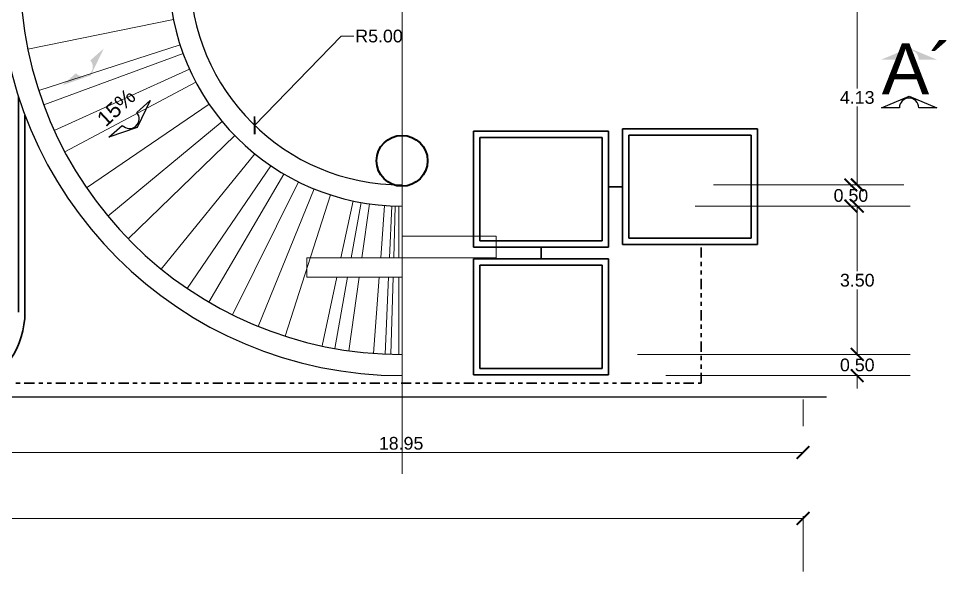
# Model space of a CAD drawing. Header units: inches. Extents: x 13 to 261, y -112 to -47.
# Drawn here: x 97.31 to 119.18, y -105.95 to -92.9 of the extents above; entities that cross this region are included whole.
import ezdxf

# ---------------------------------------------------------------- set-up
doc = ezdxf.new("R2010")
doc.units = ezdxf.units.IN
doc.header["$MEASUREMENT"] = 0
doc.linetypes.add('ACAD_ISO04W100', pattern=[30, 24, -3, 0, -3])
doc.linetypes.add('ACAD_ISO05W100', pattern=[33, 24, -3, 0, -3, 0, -3])
for name, color, linetype, lineweight in [('COLUMNAS', 20, 'Continuous', 40), ('COTAS', 192, 'Continuous', 13), ('EJES', 1, 'ACAD_ISO04W100', 13), ('ESCALERAS', 182, 'Continuous', 18), ('LINEA DE CONTE RAM.', 7, 'Continuous', 13), ('MUROS', 5, 'Continuous', 35), ('RAMPAS', 50, 'Continuous', 25), ('TERRENO', 8, 'Continuous', 25), ('TEXTOS', 124, 'Continuous', 30), ('TUBERIA', 174, 'ACAD_ISO05W100', 35)]:
    doc.layers.add(name, color=color, linetype=linetype, lineweight=lineweight)
doc.styles.add('COTAS', font='ARIALUNI.TTF', dxfattribs={"height": 0.3})
doc.styles.add('EJES', font='ARIALUNI.TTF', dxfattribs={"height": 1.2})
doc.styles.add('TEXTOS', font='ARIALUNI.TTF', dxfattribs={"height": 0.36})

# ---------------------------------------------------------------- blocks, each defined once
blk = doc.blocks.new('_ArchTick')
at = {"color": 0, "linetype": 'ByBlock', "const_width": 0.15}
blk.add_lwpolyline([(-0.5, -0.5), (0.5, 0.5)], dxfattribs=at)

msp = doc.modelspace()

# ---------------------------------------------------------------- hatches: boundary and pattern name
at = {"extrusion": (-0.07269802018698011, 0.08170063432155644, 0.9940020141892816)}
h = msp.add_hatch(color=256, dxfattribs=at)
edge = h.paths.add_edge_path()
edge.add_line((-11.55032515703009, 136.7738121085943), (-11.97618980862386, 136.7738121085943))
edge.add_line((-11.97618980862397, 136.7738121085943), (-11.32259570739471, 137.0470874481569))
edge.add_line((-11.3225957073946, 137.047087448157), (-10.66900160616534, 136.7738121085944))
edge.add_line((-10.66900160616545, 136.7738121085944), (-11.09486625775922, 136.7738121085944))
edge.add_arc((-11.3225957073946, 136.7738121085943), 0.2277294496354333, 1.755412716324785e-12, 180.0000000000017)
at = {"extrusion": (-1.112901526886937e-14, -0.1093617656571585, 0.9940020141892817)}
h = msp.add_hatch(color=1, dxfattribs=at)
edge = h.paths.add_edge_path()
edge.add_line((118.0730909196872, -94.43465704882522), (117.6472262680934, -94.43465704882522))
edge.add_line((117.6472262680933, -94.43465704882524), (118.3008203693226, -94.16138170926263))
edge.add_line((118.3008203693227, -94.1613817092626), (118.9544144705519, -94.43465704882519))
edge.add_line((118.9544144705518, -94.43465704882519), (118.528549818958, -94.43465704882519))
edge.add_arc((118.3008203693227, -94.43465704882522), 0.2277294496354333, 1.758593271006248e-12, 180.0000000000017)

# ---------------------------------------------------------------- linework, layer by layer
at = {"extrusion": (-0.07269802018698013, 0.08170063432155646, 0.9940020141892817), "elevation": -15.04808378085239}
msp.add_lwpolyline([(-11.55032515703018, 136.7738121085943), (-11.97618980862394, 136.7738121085942), (-11.32259570739471, 137.0470874481569), (-10.66900160616543, 136.7738121085943), (-11.09486625775919, 136.7738121085943, 0.9999999999999999), (-11.55032515703018, 136.7738121085943, 1)], format="xyb", dxfattribs=at)
at = {"color": 1, "extrusion": (-1.112901526886936e-14, -0.1093617656571585, 0.9940020141892817), "elevation": 10.38985906131286}
msp.add_lwpolyline([(118.0730909196871, -94.43465704882533), (117.6472262680933, -94.43465704882537), (118.3008203693226, -94.16138170926273), (118.9544144705519, -94.43465704882529), (118.5285498189581, -94.4346570488253, 0.9999999999999999), (118.0730909196871, -94.43465704882533, 1)], format="xyb", dxfattribs=at)
at = {"layer": 'COLUMNAS'}
msp.add_circle((106.3507040290656, -96.25700455265127), 0.6, dxfattribs=at)
at = {"layer": 'COTAS', "color": 1}
for p, q in [((117.0793380268667, -92.70156211625675), (117.0793380268667, -94.54840754659571)), ((117.0793380268667, -96.82680140803973), (117.0793380268667, -94.97995597770077)), ((113.6877772668446, -96.82680140803973), (118.1793380268667, -96.82680140803973)), ((116.9293380268667, -96.82680140803973), (116.9293380268667, -96.86102719248719)), ((116.9293380268667, -97.32680140803973), (116.9293380268667, -97.29257562359224)), ((113.2600569485367, -97.32680140803973), (118.1793380268667, -97.32680140803973)), ((113.3485509427453, -97.32680140803973), (118.3293380268667, -97.32680140803973)), ((117.0793380268667, -97.32680140803973), (117.0793380268667, -98.86088046860537)), ((117.0793380268667, -100.8265079602761), (117.0793380268667, -99.29242889971043)), ((117.0793380268667, -100.8265079602761), (117.0793380268667, -100.5265079602761)), ((111.9031499089392, -100.8265079602761), (118.3293380268667, -100.8265079602761)), ((117.7043380268667, -100.8265079602761), (115.8293380268667, -100.8265079602761)), ((117.0793380268667, -100.8265079602761), (117.0793380268667, -100.8608804686054)), ((112.5668546476032, -101.3268014080397), (118.3293380268667, -101.3268014080397)), ((117.0793380268667, -101.3268014080397), (117.0793380268667, -101.2924288997104)), ((117.0793380268667, -101.3268014080397), (117.0793380268667, -101.6268014080397)), ((115.8031087282121, -102.516207228748), (115.8031087282121, -101.891207228748)), ((115.8031087282121, -103.141207228748), (96.85259555094842, -103.141207228748)), ((115.8031087282121, -104.6979111361862), (16.85070402906563, -104.6979111361862)), ((115.8031087282121, -104.6441542654827), (115.8031087282121, -105.9479111361862))]:
    msp.add_line(p, q, dxfattribs=at)
at = {"layer": 'COTAS', "color": 3}
msp.add_line((116.4543380268667, -96.82680140803973), (115.8293380268667, -96.82680140803973), dxfattribs=at)
at = {"layer": 'EJES'}
for p, q in [((106.3507040290656, -91.82680140803973), (106.3507040290656, -100.8268014080397)), ((106.3507040290656, -91.82680140803973), (106.3507040290656, -96.82680140803973)), ((100.9618265949426, -92.92680140803972), (97.53254095504622, -93.62680140803968)), ((101.1176278197109, -93.51940691053753), (97.78748841375796, -94.59651950303606)), ((101.1900331253251, -93.72876771249565), (97.90596982294477, -94.93910990624036)), ((101.340528576456, -94.09575313385236), (98.1522351066136, -95.53963150482406)), ((101.4921339419396, -94.40445474169113, -0.03072426715522378), (98.4003166137685, -96.0447795903784, -0.05027607352672971)), ((101.8059416397953, -94.92440287128079), (98.91382011935048, -96.89560380243421)), ((102.11373366333, -95.33366355529873), (99.41747979422553, -97.5653031035545)), ((102.4062815927791, -95.65975479206614), (99.8961945878695, -98.09890694553746)), ((102.8820544321167, -96.09511137494533), (100.674731961331, -98.81130862661254)), ((103.2569217043177, -96.37416448207259), (101.2881511340237, -99.26794098372989)), ((103.5679569120127, -96.570883878079), (101.7971178375245, -99.58984544992214)), ((103.9081729823092, -96.75468554685943), (102.3538350434642, -99.89061181701743)), ((104.2785900095929, -96.92153825014498), (102.9599719972011, -100.1636435133029)), ((104.6664778744837, -97.06258045802093), (103.5946975942951, -100.3944398534635)), ((105.1976618907031, -97.2045791858175), (104.9096627967979, -98.5478042733439)), ((105.3833746895243, -97.24106718918333), (105.1499090320057, -98.54780427334393)), ((105.5842736567338, -97.27313820302103), (105.404897531523, -98.54780427334393)), ((105.9397270020467, -97.31142517665529), (105.847081922482, -98.54780427334393)), ((106.1086437278395, -97.32147217256878), (106.054619323023, -98.54780427334393)), ((106.190798296768, -97.32447638540773), (106.1552165021792, -98.54780427334387)), ((106.2780268412124, -97.3263212076555), (106.2780268412125, -98.5478042733439)), ((104.8112205134754, -99.00693816449296), (104.4639078026541, -100.6268014080397)), ((105.0678787620413, -99.00693816449294), (104.7678014734526, -100.6865090499111)), ((105.3402863676546, -99.00693816449294), (105.0965452379771, -100.7389888907364)), ((105.8126778339704, -99.00693816449294), (105.6781961666709, -100.8016403021379)), ((106.0343927994045, -99.00693816449294), (105.954605354332, -100.8180808409055)), ((106.141862103931, -99.00693816449294), (106.0890401034877, -100.822996825551)), ((106.2780268412124, -99.00693816449296), (106.2780268412124, -100.8265079602761))]:
    msp.add_line(p, q, dxfattribs=at)
at = {"layer": 'EJES', "ltscale": 0.3}
msp.add_line((106.3507040290657, -99.00693816449291), (106.3507040290656, -101.8268014080397), dxfattribs=at)
at = {"layer": 'ESCALERAS', "color": 3}
for p, q in [((104.9124211750109, -93.31493961151983), (102.8759067113985, -95.42204598958567)), ((105.2124211750111, -93.31493961151983), (104.9124211750109, -93.31493961151983))]:
    msp.add_line(p, q, dxfattribs=at)
at = {"layer": 'LINEA DE CONTE RAM.'}
for p, q in [((106.3507040290656, -91.82680140803973), (106.3507040290656, -98.0346547696065)), ((106.3507040290656, -98.0346547696065), (108.5651526751205, -98.0346547696065)), ((108.5651526751205, -98.0346547696065), (108.5651526751205, -98.5478042733439)), ((108.5651526751205, -98.5478042733439), (104.1049560682574, -98.5478042733439)), ((104.1049560682574, -98.5478042733439), (104.1049560682574, -99.00693816449296)), ((104.1049560682574, -99.00693816449296), (106.3507040290656, -99.00693816449294))]:
    msp.add_line(p, q, dxfattribs=at)
at = {"layer": 'LINEA DE CONTE RAM.', "color": 1}
msp.add_line((106.3507040290656, -99.00693816449294), (106.3507040290656, -103.6432206954125), dxfattribs=at)
at = {"layer": 'MUROS'}
for p, q in [((97.31175421290754, -99.82680140803976), (97.31175421290754, -94.75039273053594)), ((97.46175421290752, -99.82680140803976), (97.46175421290752, -95.17890092413754))]:
    msp.add_line(p, q, dxfattribs=at)
msp.add_arc((95.46175421290752, -99.82680140803976), 2, 292.331645009224, 0, dxfattribs=at)
at = {"layer": 'RAMPAS'}
for radius in [9.5, 9, 9, 5.5, 5]:
    msp.add_arc((106.3507040290656, -91.82680140803973), radius, 180, 270, dxfattribs=at)
at = {"layer": 'TERRENO'}
msp.add_line((80.75070402906562, -101.8268014080398), (116.3507040290656, -101.8268014080397), dxfattribs=at)
at = {"layer": 'TUBERIA'}
for p, q in [((108.0363565802728, -95.55958175403131), (111.2157292005938, -95.55958175403131)), ((108.0363565802728, -98.29609879829425), (108.0363565802728, -95.55958175403131)), ((111.2157292005938, -95.55958175403131), (111.2157292005938, -98.29609879829425)), ((111.5486900107063, -95.49976862525185), (114.7280626310273, -95.49976862525185)), ((111.5486900107063, -98.23628566951479), (111.5486900107063, -95.49976862525185)), ((114.7280626310273, -95.49976862525185), (114.7280626310273, -98.23628566951479)), ((108.1863565802728, -95.70958175403132), (111.0657292005938, -95.70958175403132)), ((108.1863565802728, -98.14609879829425), (108.1863565802728, -95.70958175403132)), ((111.0657292005938, -95.70958175403132), (111.0657292005938, -98.14609879829425)), ((111.6986900107063, -95.64976862525185), (114.5780626310273, -95.64976862525185)), ((111.6986900107063, -98.08628566951478), (111.6986900107063, -95.64976862525185)), ((114.5780626310273, -95.64976862525185), (114.5780626310273, -98.08628566951478)), ((111.5486900107063, -96.86802714738332), (111.2157292005938, -96.86802714738332)), ((111.0657292005938, -98.14609879829425), (108.1863565802728, -98.14609879829425)), ((114.5780626310273, -98.08628566951478), (111.6986900107063, -98.08628566951478)), ((111.2157292005938, -98.29609879829425), (108.0363565802728, -98.29609879829425)), ((109.6260428904333, -98.29609879829425), (109.6260428904333, -98.57016690659728)), ((114.7280626310273, -98.23628566951479), (111.5486900107063, -98.23628566951479)), ((108.0363565802728, -98.57016690659728), (111.2157292005938, -98.57016690659728)), ((108.0363565802728, -101.3066839508602), (108.0363565802728, -98.57016690659728)), ((111.2157292005938, -98.57016690659728), (111.2157292005938, -101.3066839508602)), ((108.1863565802728, -98.72016690659729), (111.0657292005938, -98.72016690659729)), ((108.1863565802728, -101.1566839508602), (108.1863565802728, -98.72016690659729)), ((111.0657292005938, -98.72016690659729), (111.0657292005938, -101.1566839508602)), ((111.0657292005938, -101.1566839508602), (108.1863565802728, -101.1566839508602)), ((111.2157292005938, -101.3066839508602), (108.0363565802728, -101.3066839508602))]:
    msp.add_line(p, q, dxfattribs=at)
at = {"layer": 'TUBERIA', "ltscale": 0.01}
for p, q in [((113.4012629412197, -101.5029776387351), (113.4012629412197, -98.23628566951479)), ((81.90725876055046, -101.5029776387351), (113.4012629412197, -101.5029776387351))]:
    msp.add_line(p, q, dxfattribs=at)

# ---------------------------------------------------------------- block references
at = {"layer": 'COTAS', "color": 1, "xscale": 0.3, "yscale": 0.3, "zscale": 0.3}
for p, rotation in [((116.9293380268667, -96.82680140803973), 90), ((117.0793380268667, -96.82680140803973), 270), ((116.9293380268667, -97.32680140803973), 270), ((117.0793380268667, -97.32680140803973), 90), ((117.0793380268667, -100.8265079602761), 270), ((117.0793380268667, -100.8265079602761), 270), ((117.0793380268667, -101.3268014080397), 90)]:
    msp.add_blockref('_ArchTick', p, dxfattribs=dict(at, rotation=rotation))
for p in [(115.8031087282121, -103.141207228748), (115.8031087282121, -104.6979111361862)]:
    msp.add_blockref('_ArchTick', p, dxfattribs=at)
at = {"layer": 'ESCALERAS', "color": 3, "xscale": 0.3, "yscale": 0.3, "zscale": 0.3, "rotation": 225.9760129345403}
msp.add_blockref('_ArchTick', (102.8759067113985, -95.42204598958567), dxfattribs=at)

# ---------------------------------------------------------------- texts
at = {"layer": 'COTAS', "color": 1, "char_height": 0.3, "attachment_point": 5, "style": 'COTAS'}
for s, insert in [('4.13', (117.0793380268667, -94.76418176214823)), ('0.50', (116.9293380268667, -97.0768014080397)), ('3.50', (117.0793380268667, -99.07665468415789)), ('0.50', (117.0793380268667, -101.0766546841579)), ('18.95', (106.3278521395803, -102.9254330131954))]:
    msp.add_mtext(s, dxfattribs=dict(at, insert=insert))
at = {"layer": 'ESCALERAS', "color": 3, "insert": (105.8079020754203, -93.31493961151983), "char_height": 0.3, "attachment_point": 5, "style": 'COTAS'}
msp.add_mtext('R5.00', dxfattribs=at)
at = {"layer": 'MUROS', "style": 'TEXTOS'}
msp.add_attdef('15%', (99.36788846692582, -95.47413991592256), '', height=0.36, rotation=43.12739669148399, dxfattribs=at)
at = {"layer": 'TEXTOS', "color": 1, "style": 'EJES'}
msp.add_text('A´', height=1.2, dxfattribs=at).set_placement((117.6572362904092, -94.68750893450039))

doc.saveas('drawing.dxf')
